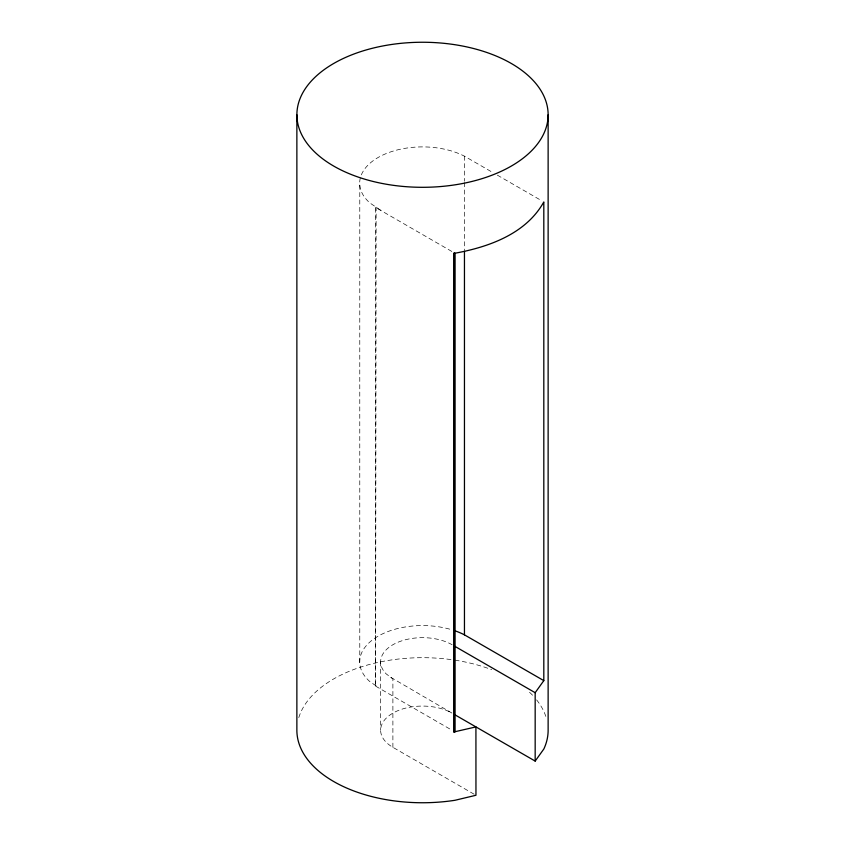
<?xml version="1.0" encoding="UTF-8"?>
<svg xmlns="http://www.w3.org/2000/svg" width="845" height="845" viewBox="0 0 845 845"><rect width="100%" height="100%" fill="white"/><g stroke="black" fill="none" stroke-linecap="round" stroke-linejoin="round"><path stroke-width="0.63" stroke-dasharray="4.22 3.17" d="M375.624 207.458L376.131 207.173L375.624 686.14L375.624 207.458L452.17 251.652M390.812 677.373L452.043 713.138A41.88 24.178 0 0 0 392.893 713.127A41.88 24.178 0 0 0 392.893 747.318L474.816 794.617M380.546 210.151L369.878 202.958A62.815 36.261 0 0 1 381.634 155.617A62.815 36.261 0 0 1 464.454 156.177L492.804 172.528M497.335 175.137L541.55 200.645M375.624 686.14L452.159 730.323M376.131 685.855L369.878 681.64A62.815 36.261 0 0 1 375.761 637.616A62.815 36.261 0 0 1 450.934 629.504M464.454 156.177L464.454 181.231M464.454 182.552L464.454 249.803M392.893 747.318L392.893 678.936L386.239 673.93A41.88 24.178 0 0 1 397.013 642.654A41.88 24.178 0 0 1 452.107 644.746M380.62 661.836L380.62 730.217M359.78 185.118L359.78 663.79M298.792 717.606A125.63 72.533 0 0 1 452.487 659.787M455.011 660.167A125.63 72.533 0 0 1 491.642 669.662M529.54 692.256A125.63 72.533 0 0 1 533.163 695.889M536.617 699.892A125.63 72.533 0 0 1 546.208 717.606"/><path stroke-width="1.27" d="M454.314 714.447L535.17 761.081L535.17 692.699L543.81 680.626L543.81 201.955C526.097 233.769 488.959 247.015 455.011 253.215L453.849 253.31L453.849 731.981L475.925 726.911L475.957 795.272L455.011 800.278A125.63 72.533 0 0 1 296.87 730.217L296.87 114.783M535.17 761.081L543.842 748.997A125.63 72.533 0 0 0 548.13 730.217L548.13 114.783A125.63 72.533 0 0 0 359.685 51.968A125.63 72.533 0 0 0 359.685 177.587A125.63 72.533 0 0 0 548.13 114.783M453.849 253.31L454.441 252.961L454.441 731.643L453.849 731.981M454.515 630.634A62.815 36.261 0 0 1 464.454 634.848L543.81 680.626M454.388 646.055L535.17 692.699M464.454 251.123L464.454 634.848M455.011 253.215L455.011 731.897"/></g></svg>
